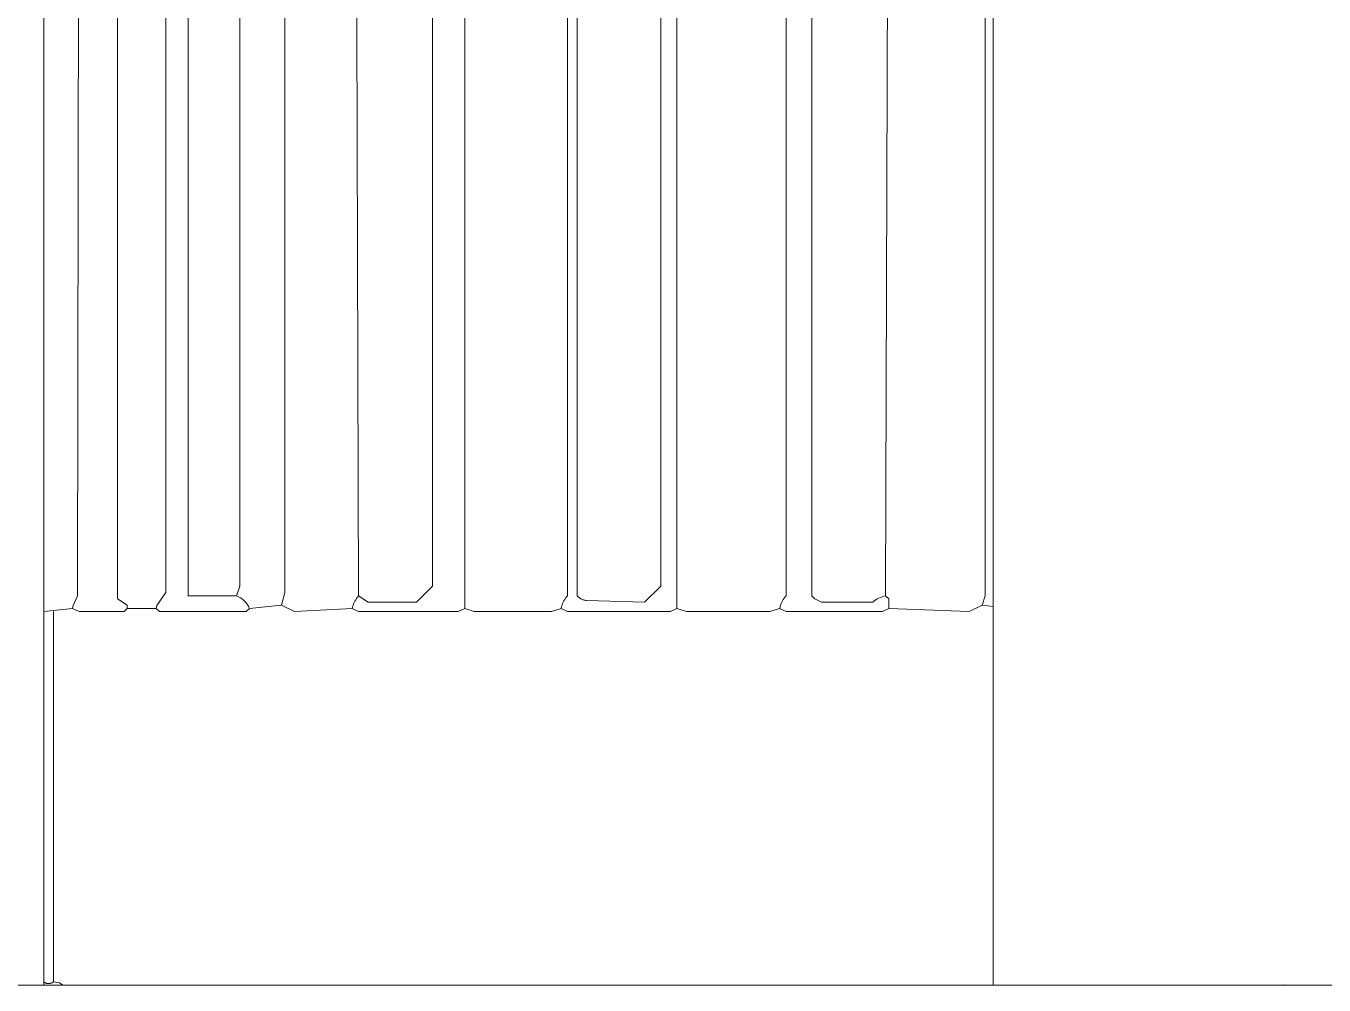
# Model space of a CAD drawing. Header units: millimetres. Extents: x 0 to 28440, y -12508 to -2066.
# Drawn here: x 15494.23 to 15535.24, y -9067.6 to -9037.3 of the extents above; entities that cross this region are included whole.
import ezdxf

# ---------------------------------------------------------------- set-up
doc = ezdxf.new("R2010")
doc.units = ezdxf.units.MM
for name, color, linetype, lineweight in [('DS-定制五金', 2, 'Continuous', 13), ('DS-定制台面', 4, 'Continuous', 13), ('DS-定制柜体', 4, 'Continuous', 13)]:
    doc.layers.add(name, color=color, linetype=linetype, lineweight=lineweight)

# ---------------------------------------------------------------- blocks, each defined once
blk = doc.blocks.new('LEGEND_e3f41d8545268fbe67e594de8254ceab_8033f885b88a42619b72a4b390f941b0fa1cf8a2-6402-493e-bc92-b14cb4f5df68')
at = {"layer": 'DS-定制五金', "color": 0, "linetype": 'Continuous'}
for p, q in [((43.8, 32.2), (43.8, 64.8)), ((43.9, 32.1), (43.8, 32.2)), ((44.1, 32), (43.9, 32.1)), ((45.7, 32), (44.1, 32)), ((20.8, 31.8), (19.9, 31.7)), ((19.9, 31.7), (19.9, 20)), ((21, 31.7), (20.8, 31.8)), ((22.4, 31.7), (21, 31.7)), ((22.5, 31.8), (22.4, 31.7)), ((23.4, 31.8), (22.5, 31.8)), ((23.5, 31.7), (23.4, 31.8)), ((26.2, 31.7), (23.5, 31.7)), ((26.3, 31.8), (26.2, 31.7)), ((29.5, 31.8), (29.7, 31.7)), ((29.7, 31.7), (32.8, 31.7)), ((32.8, 31.7), (33, 31.8)), ((33, 31.8), (33.3, 31.7)), ((33.3, 31.7), (35.7, 31.7)), ((35.7, 31.7), (36, 31.8)), ((36, 31.8), (36.2, 31.7)), ((36.2, 31.7), (39.4, 31.7)), ((39.4, 31.7), (39.6, 31.8)), ((39.6, 31.8), (39.9, 31.7)), ((39.9, 31.7), (42.5, 31.7)), ((42.5, 31.7), (42.8, 31.8)), ((42.8, 31.8), (43, 31.7)), ((43, 31.7), (46, 31.7)), ((46, 31.7), (46.2, 31.8)), ((46.2, 31.8), (48.7, 31.7)), ((48.7, 31.7), (49.1, 31.9)), ((49.1, 31.9), (49.46, 31.855)), ((19.9, 20), (19.91, 19.992)), ((19.91, 19.992), (19.92, 19.985)), ((19.92, 19.985), (19.931, 19.979)), ((19.931, 19.979), (19.942, 19.973)), ((19.942, 19.973), (19.954, 19.968)), ((19.954, 19.968), (19.965, 19.963)), ((19.965, 19.963), (19.977, 19.959)), ((19.977, 19.959), (19.989, 19.955)), ((19.989, 19.955), (20.001, 19.952)), ((20.001, 19.952), (20.014, 19.95)), ((20.014, 19.95), (20.026, 19.949)), ((20.026, 19.949), (20.039, 19.948)), ((20.039, 19.948), (20.051, 19.947)), ((20.051, 19.947), (20.064, 19.948)), ((20.064, 19.948), (20.077, 19.949)), ((20.077, 19.949), (20.089, 19.951)), ((20.089, 19.951), (20.101, 19.953)), ((20.101, 19.953), (20.114, 19.956)), ((20.114, 19.956), (20.126, 19.96)), ((20.126, 19.96), (20.137, 19.964)), ((20.137, 19.964), (20.149, 19.969)), ((20.149, 19.969), (20.16, 19.974)), ((20.16, 19.974), (20.171, 19.98)), ((20.171, 19.98), (20.182, 19.987)), ((20.182, 19.987), (20.192, 19.994)), ((20.2, 20), (20.39, 19.97)), ((20.39, 19.97), (20.5, 19.9)), ((20.5, 19.9), (58.5, 19.9)), ((58.5, 19.9), (58.522, 19.91))]:
    blk.add_line(p, q, dxfattribs=at)
at = {"layer": 'DS-定制五金', "color": 0, "linetype": 'Continuous', "flags": 128}
for points in [[(22.5, 31.8), (22.5, 31.9), (22.2, 32.1), (22.2, 64.9), (22.3, 65), (22.32, 65.09), (23.7, 67.6), (23.8, 67.6)], [(20.8, 31.8), (20.82, 31.89), (20.95, 32.2), (21, 64.9), (22.2, 64.9), (22.3, 65), (23.4, 64.8), (23.7, 64.5), (23.7, 32.3), (23.42, 31.89), (23.4, 31.8)], [(29.7, 32.2), (30, 32), (31.5, 32), (32, 32.5), (32, 64.6), (31.7, 64.9), (29.8, 64.9), (29.6, 64.7), (29.51, 64.72), (27.092, 64.762), (26.708, 64.838), (26.1, 64.9), (26, 64.8), (24.5, 64.9), (24.4, 64.8), (24.4, 32.2), (25.9, 32.2)], [(25.9, 32.2), (26, 32.5), (26, 64.6), (25.9, 64.8)], [(27.3, 64.7), (27.4, 64.5), (27.4, 32.3), (27.3, 31.9), (26.3, 31.8)], [(29.7, 32.2), (29.6, 64.7)], [(33, 31.8), (33, 64.7), (33.1, 64.8), (35.9, 64.8), (36.2, 64.5), (36.2, 32.2), (36.169, 32.162), (36.14, 32.122), (36.114, 32.08), (36.089, 32.038), (36.067, 31.994), (36.047, 31.949), (36.03, 31.903), (36.015, 31.856), (36.002, 31.808), (36, 31.8)], [(39.1, 32.5), (39.1, 64.6), (38.8, 64.9), (36.6, 64.9), (36.5, 64.8), (36.5, 32.2), (36.515, 32.183), (36.53, 32.167), (36.546, 32.152), (36.563, 32.138), (36.581, 32.125), (36.6, 32.112), (36.619, 32.101), (36.638, 32.091), (36.659, 32.081), (36.679, 32.073), (36.7, 32.066), (36.722, 32.06), (36.743, 32.055), (36.765, 32.051), (36.787, 32.048), (36.802, 32.047), (38.6, 32), (39.1, 32.5)], [(39.6, 31.8), (39.6, 64.7), (39.7, 64.8), (42.7, 64.8), (43, 64.5), (43, 32.2), (42.969, 32.162), (42.94, 32.122), (42.914, 32.08), (42.889, 32.038), (42.867, 31.994), (42.847, 31.949), (42.83, 31.903), (42.815, 31.856), (42.802, 31.808), (42.8, 31.8)], [(46.2, 31.8), (46.2, 32.1), (46.1, 32.2), (46.2, 64.7)], [(49.1, 31.9), (49.2, 32.2), (49.2, 64.5), (49.1, 64.7)], [(27.3, 31.9), (27.7, 31.7), (29.5, 31.8), (29.512, 31.848), (29.527, 31.895), (29.544, 31.941), (29.563, 31.986), (29.585, 32.03), (29.609, 32.073), (29.636, 32.115), (29.664, 32.155), (29.694, 32.193), (29.7, 32.2)]]:
    blk.add_lwpolyline(points, dxfattribs=at)
at = {"layer": 'DS-定制五金', "color": 0, "linetype": 'Continuous'}
for centre, major_axis, start_param, end_param in [((25.59, 31.49), (0, 0.775), 5.124061, 5.871514), ((46.308, 31.283), (0, 0.94), 0.223477, 0.703818)]:
    blk.add_ellipse(centre, major_axis=major_axis, ratio=1, start_param=start_param, end_param=end_param, dxfattribs=at)
blk = doc.blocks.new('LEGEND_e3f41d8545268fbe67e594de8254ceab_8033f885b88a42619b72a4b390f941b0105ed58a-91e4-440a-bcc0-12d89b52c8e5')
at = {"layer": 'DS-定制五金', "color": 0, "linetype": 'Continuous'}
for p, q in [((43.8, 32.2), (43.8, 64.8)), ((43.9, 32.1), (43.8, 32.2)), ((44.1, 32), (43.9, 32.1)), ((45.7, 32), (44.1, 32)), ((20.8, 31.8), (19.9, 31.7)), ((19.9, 31.7), (19.9, 20)), ((21, 31.7), (20.8, 31.8)), ((22.4, 31.7), (21, 31.7)), ((22.5, 31.8), (22.4, 31.7)), ((23.4, 31.8), (22.5, 31.8)), ((23.5, 31.7), (23.4, 31.8)), ((26.2, 31.7), (23.5, 31.7)), ((26.3, 31.8), (26.2, 31.7)), ((29.5, 31.8), (29.7, 31.7)), ((29.7, 31.7), (32.8, 31.7)), ((32.8, 31.7), (33, 31.8)), ((33, 31.8), (33.3, 31.7)), ((33.3, 31.7), (35.7, 31.7)), ((35.7, 31.7), (36, 31.8)), ((36, 31.8), (36.2, 31.7)), ((36.2, 31.7), (39.4, 31.7)), ((39.4, 31.7), (39.6, 31.8)), ((39.6, 31.8), (39.9, 31.7)), ((39.9, 31.7), (42.5, 31.7)), ((42.5, 31.7), (42.8, 31.8)), ((42.8, 31.8), (43, 31.7)), ((43, 31.7), (46, 31.7)), ((46, 31.7), (46.2, 31.8)), ((46.2, 31.8), (48.7, 31.7)), ((48.7, 31.7), (49.1, 31.9)), ((49.1, 31.9), (49.46, 31.855)), ((19.9, 20), (19.91, 19.992)), ((19.91, 19.992), (19.92, 19.985)), ((19.92, 19.985), (19.931, 19.979)), ((19.931, 19.979), (19.942, 19.973)), ((19.942, 19.973), (19.954, 19.968)), ((19.954, 19.968), (19.965, 19.963)), ((19.965, 19.963), (19.977, 19.959)), ((19.977, 19.959), (19.989, 19.955)), ((19.989, 19.955), (20.001, 19.952)), ((20.001, 19.952), (20.014, 19.95)), ((20.014, 19.95), (20.026, 19.949)), ((20.026, 19.949), (20.039, 19.948)), ((20.039, 19.948), (20.051, 19.947)), ((20.051, 19.947), (20.064, 19.948)), ((20.064, 19.948), (20.077, 19.949)), ((20.077, 19.949), (20.089, 19.951)), ((20.089, 19.951), (20.101, 19.953)), ((20.101, 19.953), (20.114, 19.956)), ((20.114, 19.956), (20.126, 19.96)), ((20.126, 19.96), (20.137, 19.964)), ((20.137, 19.964), (20.149, 19.969)), ((20.149, 19.969), (20.16, 19.974)), ((20.16, 19.974), (20.171, 19.98)), ((20.171, 19.98), (20.182, 19.987)), ((20.182, 19.987), (20.192, 19.994)), ((20.2, 20), (20.39, 19.97)), ((20.39, 19.97), (20.5, 19.9)), ((20.5, 19.9), (58.5, 19.9)), ((58.5, 19.9), (58.522, 19.91))]:
    blk.add_line(p, q, dxfattribs=at)
at = {"layer": 'DS-定制五金', "color": 0, "linetype": 'Continuous', "flags": 128}
for points in [[(22.5, 31.8), (22.5, 31.9), (22.2, 32.1), (22.2, 64.9), (22.3, 65), (22.32, 65.09), (23.7, 67.6), (23.8, 67.6)], [(20.8, 31.8), (20.82, 31.89), (20.95, 32.2), (21, 64.9), (22.2, 64.9), (22.3, 65), (23.4, 64.8), (23.7, 64.5), (23.7, 32.3), (23.42, 31.89), (23.4, 31.8)], [(29.7, 32.2), (30, 32), (31.5, 32), (32, 32.5), (32, 64.6), (31.7, 64.9), (29.8, 64.9), (29.6, 64.7), (29.51, 64.72), (27.092, 64.762), (26.708, 64.838), (26.1, 64.9), (26, 64.8), (24.5, 64.9), (24.4, 64.8), (24.4, 32.2), (25.9, 32.2)], [(25.9, 32.2), (26, 32.5), (26, 64.6), (25.9, 64.8)], [(27.3, 64.7), (27.4, 64.5), (27.4, 32.3), (27.3, 31.9), (26.3, 31.8)], [(29.7, 32.2), (29.6, 64.7)], [(33, 31.8), (33, 64.7), (33.1, 64.8), (35.9, 64.8), (36.2, 64.5), (36.2, 32.2), (36.169, 32.162), (36.14, 32.122), (36.114, 32.08), (36.089, 32.038), (36.067, 31.994), (36.047, 31.949), (36.03, 31.903), (36.015, 31.856), (36.002, 31.808), (36, 31.8)], [(39.1, 32.5), (39.1, 64.6), (38.8, 64.9), (36.6, 64.9), (36.5, 64.8), (36.5, 32.2), (36.515, 32.183), (36.53, 32.167), (36.546, 32.152), (36.563, 32.138), (36.581, 32.125), (36.6, 32.112), (36.619, 32.101), (36.638, 32.091), (36.659, 32.081), (36.679, 32.073), (36.7, 32.066), (36.722, 32.06), (36.743, 32.055), (36.765, 32.051), (36.787, 32.048), (36.802, 32.047), (38.6, 32), (39.1, 32.5)], [(39.6, 31.8), (39.6, 64.7), (39.7, 64.8), (42.7, 64.8), (43, 64.5), (43, 32.2), (42.969, 32.162), (42.94, 32.122), (42.914, 32.08), (42.889, 32.038), (42.867, 31.994), (42.847, 31.949), (42.83, 31.903), (42.815, 31.856), (42.802, 31.808), (42.8, 31.8)], [(46.2, 31.8), (46.2, 32.1), (46.1, 32.2), (46.2, 64.7)], [(49.1, 31.9), (49.2, 32.2), (49.2, 64.5), (49.1, 64.7)], [(27.3, 31.9), (27.7, 31.7), (29.5, 31.8), (29.512, 31.848), (29.527, 31.895), (29.544, 31.941), (29.563, 31.986), (29.585, 32.03), (29.609, 32.073), (29.636, 32.115), (29.664, 32.155), (29.694, 32.193), (29.7, 32.2)]]:
    blk.add_lwpolyline(points, dxfattribs=at)
at = {"layer": 'DS-定制五金', "color": 0, "linetype": 'Continuous'}
for centre, major_axis, start_param, end_param in [((25.59, 31.49), (0, 0.775), 5.124061, 5.871514), ((46.308, 31.283), (0, 0.94), 0.223477, 0.703818)]:
    blk.add_ellipse(centre, major_axis=major_axis, ratio=1, start_param=start_param, end_param=end_param, dxfattribs=at)
blk = doc.blocks.new('LEGEND_e3f41d8545268fbe67e594de8254ceab_8033f885b88a42619b72a4b390f941b00ca4d2e6-90cb-4d80-be64-5a7074b7126e')
at = {"layer": 'DS-定制五金', "color": 0, "linetype": 'Continuous'}
for p, q in [((43.8, 32.2), (43.8, 64.8)), ((43.9, 32.1), (43.8, 32.2)), ((44.1, 32), (43.9, 32.1)), ((45.7, 32), (44.1, 32)), ((20.8, 31.8), (19.9, 31.7)), ((19.9, 31.7), (19.9, 20)), ((21, 31.7), (20.8, 31.8)), ((22.4, 31.7), (21, 31.7)), ((22.5, 31.8), (22.4, 31.7)), ((23.4, 31.8), (22.5, 31.8)), ((23.5, 31.7), (23.4, 31.8)), ((26.2, 31.7), (23.5, 31.7)), ((26.3, 31.8), (26.2, 31.7)), ((29.5, 31.8), (29.7, 31.7)), ((29.7, 31.7), (32.8, 31.7)), ((32.8, 31.7), (33, 31.8)), ((33, 31.8), (33.3, 31.7)), ((33.3, 31.7), (35.7, 31.7)), ((35.7, 31.7), (36, 31.8)), ((36, 31.8), (36.2, 31.7)), ((36.2, 31.7), (39.4, 31.7)), ((39.4, 31.7), (39.6, 31.8)), ((39.6, 31.8), (39.9, 31.7)), ((39.9, 31.7), (42.5, 31.7)), ((42.5, 31.7), (42.8, 31.8)), ((42.8, 31.8), (43, 31.7)), ((43, 31.7), (46, 31.7)), ((46, 31.7), (46.2, 31.8)), ((46.2, 31.8), (48.7, 31.7)), ((48.7, 31.7), (49.1, 31.9)), ((49.1, 31.9), (49.46, 31.855)), ((19.9, 20), (19.91, 19.992)), ((19.91, 19.992), (19.92, 19.985)), ((19.92, 19.985), (19.931, 19.979)), ((19.931, 19.979), (19.942, 19.973)), ((19.942, 19.973), (19.954, 19.968)), ((19.954, 19.968), (19.965, 19.963)), ((19.965, 19.963), (19.977, 19.959)), ((19.977, 19.959), (19.989, 19.955)), ((19.989, 19.955), (20.001, 19.952)), ((20.001, 19.952), (20.014, 19.95)), ((20.014, 19.95), (20.026, 19.949)), ((20.026, 19.949), (20.039, 19.948)), ((20.039, 19.948), (20.051, 19.947)), ((20.051, 19.947), (20.064, 19.948)), ((20.064, 19.948), (20.077, 19.949)), ((20.077, 19.949), (20.089, 19.951)), ((20.089, 19.951), (20.101, 19.953)), ((20.101, 19.953), (20.114, 19.956)), ((20.114, 19.956), (20.126, 19.96)), ((20.126, 19.96), (20.137, 19.964)), ((20.137, 19.964), (20.149, 19.969)), ((20.149, 19.969), (20.16, 19.974)), ((20.16, 19.974), (20.171, 19.98)), ((20.171, 19.98), (20.182, 19.987)), ((20.182, 19.987), (20.192, 19.994)), ((20.2, 20), (20.39, 19.97)), ((20.39, 19.97), (20.5, 19.9)), ((20.5, 19.9), (58.5, 19.9)), ((58.5, 19.9), (58.522, 19.91))]:
    blk.add_line(p, q, dxfattribs=at)
at = {"layer": 'DS-定制五金', "color": 0, "linetype": 'Continuous', "flags": 128}
for points in [[(22.5, 31.8), (22.5, 31.9), (22.2, 32.1), (22.2, 64.9), (22.3, 65), (22.32, 65.09), (23.7, 67.6), (23.8, 67.6)], [(20.8, 31.8), (20.82, 31.89), (20.95, 32.2), (21, 64.9), (22.2, 64.9), (22.3, 65), (23.4, 64.8), (23.7, 64.5), (23.7, 32.3), (23.42, 31.89), (23.4, 31.8)], [(29.7, 32.2), (30, 32), (31.5, 32), (32, 32.5), (32, 64.6), (31.7, 64.9), (29.8, 64.9), (29.6, 64.7), (29.51, 64.72), (27.092, 64.762), (26.708, 64.838), (26.1, 64.9), (26, 64.8), (24.5, 64.9), (24.4, 64.8), (24.4, 32.2), (25.9, 32.2)], [(25.9, 32.2), (26, 32.5), (26, 64.6), (25.9, 64.8)], [(27.3, 64.7), (27.4, 64.5), (27.4, 32.3), (27.3, 31.9), (26.3, 31.8)], [(29.7, 32.2), (29.6, 64.7)], [(33, 31.8), (33, 64.7), (33.1, 64.8), (35.9, 64.8), (36.2, 64.5), (36.2, 32.2), (36.169, 32.162), (36.14, 32.122), (36.114, 32.08), (36.089, 32.038), (36.067, 31.994), (36.047, 31.949), (36.03, 31.903), (36.015, 31.856), (36.002, 31.808), (36, 31.8)], [(39.1, 32.5), (39.1, 64.6), (38.8, 64.9), (36.6, 64.9), (36.5, 64.8), (36.5, 32.2), (36.515, 32.183), (36.53, 32.167), (36.546, 32.152), (36.563, 32.138), (36.581, 32.125), (36.6, 32.112), (36.619, 32.101), (36.638, 32.091), (36.659, 32.081), (36.679, 32.073), (36.7, 32.066), (36.722, 32.06), (36.743, 32.055), (36.765, 32.051), (36.787, 32.048), (36.802, 32.047), (38.6, 32), (39.1, 32.5)], [(39.6, 31.8), (39.6, 64.7), (39.7, 64.8), (42.7, 64.8), (43, 64.5), (43, 32.2), (42.969, 32.162), (42.94, 32.122), (42.914, 32.08), (42.889, 32.038), (42.867, 31.994), (42.847, 31.949), (42.83, 31.903), (42.815, 31.856), (42.802, 31.808), (42.8, 31.8)], [(46.2, 31.8), (46.2, 32.1), (46.1, 32.2), (46.2, 64.7)], [(49.1, 31.9), (49.2, 32.2), (49.2, 64.5), (49.1, 64.7)], [(27.3, 31.9), (27.7, 31.7), (29.5, 31.8), (29.512, 31.848), (29.527, 31.895), (29.544, 31.941), (29.563, 31.986), (29.585, 32.03), (29.609, 32.073), (29.636, 32.115), (29.664, 32.155), (29.694, 32.193), (29.7, 32.2)]]:
    blk.add_lwpolyline(points, dxfattribs=at)
at = {"layer": 'DS-定制五金', "color": 0, "linetype": 'Continuous'}
for centre, major_axis, start_param, end_param in [((25.59, 31.49), (0, 0.775), 5.124061, 5.871514), ((46.308, 31.283), (0, 0.94), 0.223477, 0.703818)]:
    blk.add_ellipse(centre, major_axis=major_axis, ratio=1, start_param=start_param, end_param=end_param, dxfattribs=at)
blk = doc.blocks.new('LEGEND_e3f41d8545268fbe67e594de8254ceab_8033f885b88a42619b72a4b390f941b0a8ebc32a-0070-453e-bc9c-6ff4a51774e4')
at = {"layer": 'DS-定制五金', "color": 0, "linetype": 'Continuous'}
for p, q in [((43.8, 32.2), (43.8, 64.8)), ((43.9, 32.1), (43.8, 32.2)), ((44.1, 32), (43.9, 32.1)), ((45.7, 32), (44.1, 32)), ((20.8, 31.8), (19.9, 31.7)), ((19.9, 31.7), (19.9, 20)), ((21, 31.7), (20.8, 31.8)), ((22.4, 31.7), (21, 31.7)), ((22.5, 31.8), (22.4, 31.7)), ((23.4, 31.8), (22.5, 31.8)), ((23.5, 31.7), (23.4, 31.8)), ((26.2, 31.7), (23.5, 31.7)), ((26.3, 31.8), (26.2, 31.7)), ((29.5, 31.8), (29.7, 31.7)), ((29.7, 31.7), (32.8, 31.7)), ((32.8, 31.7), (33, 31.8)), ((33, 31.8), (33.3, 31.7)), ((33.3, 31.7), (35.7, 31.7)), ((35.7, 31.7), (36, 31.8)), ((36, 31.8), (36.2, 31.7)), ((36.2, 31.7), (39.4, 31.7)), ((39.4, 31.7), (39.6, 31.8)), ((39.6, 31.8), (39.9, 31.7)), ((39.9, 31.7), (42.5, 31.7)), ((42.5, 31.7), (42.8, 31.8)), ((42.8, 31.8), (43, 31.7)), ((43, 31.7), (46, 31.7)), ((46, 31.7), (46.2, 31.8)), ((46.2, 31.8), (48.7, 31.7)), ((48.7, 31.7), (49.1, 31.9)), ((49.1, 31.9), (49.46, 31.855)), ((19.9, 20), (19.91, 19.992)), ((19.91, 19.992), (19.92, 19.985)), ((19.92, 19.985), (19.931, 19.979)), ((19.931, 19.979), (19.942, 19.973)), ((19.942, 19.973), (19.954, 19.968)), ((19.954, 19.968), (19.965, 19.963)), ((19.965, 19.963), (19.977, 19.959)), ((19.977, 19.959), (19.989, 19.955)), ((19.989, 19.955), (20.001, 19.952)), ((20.001, 19.952), (20.014, 19.95)), ((20.014, 19.95), (20.026, 19.949)), ((20.026, 19.949), (20.039, 19.948)), ((20.039, 19.948), (20.051, 19.947)), ((20.051, 19.947), (20.064, 19.948)), ((20.064, 19.948), (20.077, 19.949)), ((20.077, 19.949), (20.089, 19.951)), ((20.089, 19.951), (20.101, 19.953)), ((20.101, 19.953), (20.114, 19.956)), ((20.114, 19.956), (20.126, 19.96)), ((20.126, 19.96), (20.137, 19.964)), ((20.137, 19.964), (20.149, 19.969)), ((20.149, 19.969), (20.16, 19.974)), ((20.16, 19.974), (20.171, 19.98)), ((20.171, 19.98), (20.182, 19.987)), ((20.182, 19.987), (20.192, 19.994)), ((20.2, 20), (20.39, 19.97)), ((20.39, 19.97), (20.5, 19.9)), ((20.5, 19.9), (58.5, 19.9)), ((58.5, 19.9), (58.522, 19.91))]:
    blk.add_line(p, q, dxfattribs=at)
at = {"layer": 'DS-定制五金', "color": 0, "linetype": 'Continuous', "flags": 128}
for points in [[(22.5, 31.8), (22.5, 31.9), (22.2, 32.1), (22.2, 64.9), (22.3, 65), (22.32, 65.09), (23.7, 67.6), (23.8, 67.6)], [(20.8, 31.8), (20.82, 31.89), (20.95, 32.2), (21, 64.9), (22.2, 64.9), (22.3, 65), (23.4, 64.8), (23.7, 64.5), (23.7, 32.3), (23.42, 31.89), (23.4, 31.8)], [(29.7, 32.2), (30, 32), (31.5, 32), (32, 32.5), (32, 64.6), (31.7, 64.9), (29.8, 64.9), (29.6, 64.7), (29.51, 64.72), (27.092, 64.762), (26.708, 64.838), (26.1, 64.9), (26, 64.8), (24.5, 64.9), (24.4, 64.8), (24.4, 32.2), (25.9, 32.2)], [(25.9, 32.2), (26, 32.5), (26, 64.6), (25.9, 64.8)], [(27.3, 64.7), (27.4, 64.5), (27.4, 32.3), (27.3, 31.9), (26.3, 31.8)], [(29.7, 32.2), (29.6, 64.7)], [(33, 31.8), (33, 64.7), (33.1, 64.8), (35.9, 64.8), (36.2, 64.5), (36.2, 32.2), (36.169, 32.162), (36.14, 32.122), (36.114, 32.08), (36.089, 32.038), (36.067, 31.994), (36.047, 31.949), (36.03, 31.903), (36.015, 31.856), (36.002, 31.808), (36, 31.8)], [(39.1, 32.5), (39.1, 64.6), (38.8, 64.9), (36.6, 64.9), (36.5, 64.8), (36.5, 32.2), (36.515, 32.183), (36.53, 32.167), (36.546, 32.152), (36.563, 32.138), (36.581, 32.125), (36.6, 32.112), (36.619, 32.101), (36.638, 32.091), (36.659, 32.081), (36.679, 32.073), (36.7, 32.066), (36.722, 32.06), (36.743, 32.055), (36.765, 32.051), (36.787, 32.048), (36.802, 32.047), (38.6, 32), (39.1, 32.5)], [(39.6, 31.8), (39.6, 64.7), (39.7, 64.8), (42.7, 64.8), (43, 64.5), (43, 32.2), (42.969, 32.162), (42.94, 32.122), (42.914, 32.08), (42.889, 32.038), (42.867, 31.994), (42.847, 31.949), (42.83, 31.903), (42.815, 31.856), (42.802, 31.808), (42.8, 31.8)], [(46.2, 31.8), (46.2, 32.1), (46.1, 32.2), (46.2, 64.7)], [(49.1, 31.9), (49.2, 32.2), (49.2, 64.5), (49.1, 64.7)], [(27.3, 31.9), (27.7, 31.7), (29.5, 31.8), (29.512, 31.848), (29.527, 31.895), (29.544, 31.941), (29.563, 31.986), (29.585, 32.03), (29.609, 32.073), (29.636, 32.115), (29.664, 32.155), (29.694, 32.193), (29.7, 32.2)]]:
    blk.add_lwpolyline(points, dxfattribs=at)
at = {"layer": 'DS-定制五金', "color": 0, "linetype": 'Continuous'}
for centre, major_axis, start_param, end_param in [((25.59, 31.49), (0, 0.775), 5.124061, 5.871514), ((46.308, 31.283), (0, 0.94), 0.223477, 0.703818)]:
    blk.add_ellipse(centre, major_axis=major_axis, ratio=1, start_param=start_param, end_param=end_param, dxfattribs=at)
blk = doc.blocks.new('LEGEND_e3f41d8545268fbe67e594de8254ceab_8033f885b88a42619b72a4b390f941b03c088be2-111b-4af7-a5d4-cdadb5074cd1')
at = {"layer": 'DS-定制五金', "color": 0, "linetype": 'Continuous'}
for p, q in [((43.8, 32.2), (43.8, 64.8)), ((43.9, 32.1), (43.8, 32.2)), ((44.1, 32), (43.9, 32.1)), ((45.7, 32), (44.1, 32)), ((20.8, 31.8), (19.9, 31.7)), ((19.9, 31.7), (19.9, 20)), ((21, 31.7), (20.8, 31.8)), ((22.4, 31.7), (21, 31.7)), ((22.5, 31.8), (22.4, 31.7)), ((23.4, 31.8), (22.5, 31.8)), ((23.5, 31.7), (23.4, 31.8)), ((26.2, 31.7), (23.5, 31.7)), ((26.3, 31.8), (26.2, 31.7)), ((29.5, 31.8), (29.7, 31.7)), ((29.7, 31.7), (32.8, 31.7)), ((32.8, 31.7), (33, 31.8)), ((33, 31.8), (33.3, 31.7)), ((33.3, 31.7), (35.7, 31.7)), ((35.7, 31.7), (36, 31.8)), ((36, 31.8), (36.2, 31.7)), ((36.2, 31.7), (39.4, 31.7)), ((39.4, 31.7), (39.6, 31.8)), ((39.6, 31.8), (39.9, 31.7)), ((39.9, 31.7), (42.5, 31.7)), ((42.5, 31.7), (42.8, 31.8)), ((42.8, 31.8), (43, 31.7)), ((43, 31.7), (46, 31.7)), ((46, 31.7), (46.2, 31.8)), ((46.2, 31.8), (48.7, 31.7)), ((48.7, 31.7), (49.1, 31.9)), ((49.1, 31.9), (49.46, 31.855)), ((19.9, 20), (19.91, 19.992)), ((19.91, 19.992), (19.92, 19.985)), ((19.92, 19.985), (19.931, 19.979)), ((19.931, 19.979), (19.942, 19.973)), ((19.942, 19.973), (19.954, 19.968)), ((19.954, 19.968), (19.965, 19.963)), ((19.965, 19.963), (19.977, 19.959)), ((19.977, 19.959), (19.989, 19.955)), ((19.989, 19.955), (20.001, 19.952)), ((20.001, 19.952), (20.014, 19.95)), ((20.014, 19.95), (20.026, 19.949)), ((20.026, 19.949), (20.039, 19.948)), ((20.039, 19.948), (20.051, 19.947)), ((20.051, 19.947), (20.064, 19.948)), ((20.064, 19.948), (20.077, 19.949)), ((20.077, 19.949), (20.089, 19.951)), ((20.089, 19.951), (20.101, 19.953)), ((20.101, 19.953), (20.114, 19.956)), ((20.114, 19.956), (20.126, 19.96)), ((20.126, 19.96), (20.137, 19.964)), ((20.137, 19.964), (20.149, 19.969)), ((20.149, 19.969), (20.16, 19.974)), ((20.16, 19.974), (20.171, 19.98)), ((20.171, 19.98), (20.182, 19.987)), ((20.182, 19.987), (20.192, 19.994)), ((20.2, 20), (20.39, 19.97)), ((20.39, 19.97), (20.5, 19.9)), ((20.5, 19.9), (58.5, 19.9)), ((58.5, 19.9), (58.522, 19.91))]:
    blk.add_line(p, q, dxfattribs=at)
at = {"layer": 'DS-定制五金', "color": 0, "linetype": 'Continuous', "flags": 128}
for points in [[(22.5, 31.8), (22.5, 31.9), (22.2, 32.1), (22.2, 64.9), (22.3, 65), (22.32, 65.09), (23.7, 67.6), (23.8, 67.6)], [(20.8, 31.8), (20.82, 31.89), (20.95, 32.2), (21, 64.9), (22.2, 64.9), (22.3, 65), (23.4, 64.8), (23.7, 64.5), (23.7, 32.3), (23.42, 31.89), (23.4, 31.8)], [(29.7, 32.2), (30, 32), (31.5, 32), (32, 32.5), (32, 64.6), (31.7, 64.9), (29.8, 64.9), (29.6, 64.7), (29.51, 64.72), (27.092, 64.762), (26.708, 64.838), (26.1, 64.9), (26, 64.8), (24.5, 64.9), (24.4, 64.8), (24.4, 32.2), (25.9, 32.2)], [(25.9, 32.2), (26, 32.5), (26, 64.6), (25.9, 64.8)], [(27.3, 64.7), (27.4, 64.5), (27.4, 32.3), (27.3, 31.9), (26.3, 31.8)], [(29.7, 32.2), (29.6, 64.7)], [(33, 31.8), (33, 64.7), (33.1, 64.8), (35.9, 64.8), (36.2, 64.5), (36.2, 32.2), (36.169, 32.162), (36.14, 32.122), (36.114, 32.08), (36.089, 32.038), (36.067, 31.994), (36.047, 31.949), (36.03, 31.903), (36.015, 31.856), (36.002, 31.808), (36, 31.8)], [(39.1, 32.5), (39.1, 64.6), (38.8, 64.9), (36.6, 64.9), (36.5, 64.8), (36.5, 32.2), (36.515, 32.183), (36.53, 32.167), (36.546, 32.152), (36.563, 32.138), (36.581, 32.125), (36.6, 32.112), (36.619, 32.101), (36.638, 32.091), (36.659, 32.081), (36.679, 32.073), (36.7, 32.066), (36.722, 32.06), (36.743, 32.055), (36.765, 32.051), (36.787, 32.048), (36.802, 32.047), (38.6, 32), (39.1, 32.5)], [(39.6, 31.8), (39.6, 64.7), (39.7, 64.8), (42.7, 64.8), (43, 64.5), (43, 32.2), (42.969, 32.162), (42.94, 32.122), (42.914, 32.08), (42.889, 32.038), (42.867, 31.994), (42.847, 31.949), (42.83, 31.903), (42.815, 31.856), (42.802, 31.808), (42.8, 31.8)], [(46.2, 31.8), (46.2, 32.1), (46.1, 32.2), (46.2, 64.7)], [(49.1, 31.9), (49.2, 32.2), (49.2, 64.5), (49.1, 64.7)], [(27.3, 31.9), (27.7, 31.7), (29.5, 31.8), (29.512, 31.848), (29.527, 31.895), (29.544, 31.941), (29.563, 31.986), (29.585, 32.03), (29.609, 32.073), (29.636, 32.115), (29.664, 32.155), (29.694, 32.193), (29.7, 32.2)]]:
    blk.add_lwpolyline(points, dxfattribs=at)
at = {"layer": 'DS-定制五金', "color": 0, "linetype": 'Continuous'}
for centre, major_axis, start_param, end_param in [((25.59, 31.49), (0, 0.775), 5.124061, 5.871514), ((46.308, 31.283), (0, 0.94), 0.223477, 0.703818)]:
    blk.add_ellipse(centre, major_axis=major_axis, ratio=1, start_param=start_param, end_param=end_param, dxfattribs=at)
blk = doc.blocks.new('LEGEND_e3f41d8545268fbe67e594de8254ceab_8033f885b88a42619b72a4b390f941b0011c546b-13a3-4b1e-9abd-a5e52a73513d')
at = {"layer": 'DS-定制五金', "color": 0, "linetype": 'Continuous'}
for p, q in [((43.8, 32.2), (43.8, 64.8)), ((43.9, 32.1), (43.8, 32.2)), ((44.1, 32), (43.9, 32.1)), ((45.7, 32), (44.1, 32)), ((20.8, 31.8), (19.9, 31.7)), ((19.9, 31.7), (19.9, 20)), ((21, 31.7), (20.8, 31.8)), ((22.4, 31.7), (21, 31.7)), ((22.5, 31.8), (22.4, 31.7)), ((23.4, 31.8), (22.5, 31.8)), ((23.5, 31.7), (23.4, 31.8)), ((26.2, 31.7), (23.5, 31.7)), ((26.3, 31.8), (26.2, 31.7)), ((29.5, 31.8), (29.7, 31.7)), ((29.7, 31.7), (32.8, 31.7)), ((32.8, 31.7), (33, 31.8)), ((33, 31.8), (33.3, 31.7)), ((33.3, 31.7), (35.7, 31.7)), ((35.7, 31.7), (36, 31.8)), ((36, 31.8), (36.2, 31.7)), ((36.2, 31.7), (39.4, 31.7)), ((39.4, 31.7), (39.6, 31.8)), ((39.6, 31.8), (39.9, 31.7)), ((39.9, 31.7), (42.5, 31.7)), ((42.5, 31.7), (42.8, 31.8)), ((42.8, 31.8), (43, 31.7)), ((43, 31.7), (46, 31.7)), ((46, 31.7), (46.2, 31.8)), ((46.2, 31.8), (48.7, 31.7)), ((48.7, 31.7), (49.1, 31.9)), ((49.1, 31.9), (49.46, 31.855)), ((19.9, 20), (19.91, 19.992)), ((19.91, 19.992), (19.92, 19.985)), ((19.92, 19.985), (19.931, 19.979)), ((19.931, 19.979), (19.942, 19.973)), ((19.942, 19.973), (19.954, 19.968)), ((19.954, 19.968), (19.965, 19.963)), ((19.965, 19.963), (19.977, 19.959)), ((19.977, 19.959), (19.989, 19.955)), ((19.989, 19.955), (20.001, 19.952)), ((20.001, 19.952), (20.014, 19.95)), ((20.014, 19.95), (20.026, 19.949)), ((20.026, 19.949), (20.039, 19.948)), ((20.039, 19.948), (20.051, 19.947)), ((20.051, 19.947), (20.064, 19.948)), ((20.064, 19.948), (20.077, 19.949)), ((20.077, 19.949), (20.089, 19.951)), ((20.089, 19.951), (20.101, 19.953)), ((20.101, 19.953), (20.114, 19.956)), ((20.114, 19.956), (20.126, 19.96)), ((20.126, 19.96), (20.137, 19.964)), ((20.137, 19.964), (20.149, 19.969)), ((20.149, 19.969), (20.16, 19.974)), ((20.16, 19.974), (20.171, 19.98)), ((20.171, 19.98), (20.182, 19.987)), ((20.182, 19.987), (20.192, 19.994)), ((20.2, 20), (20.39, 19.97)), ((20.39, 19.97), (20.5, 19.9)), ((20.5, 19.9), (58.5, 19.9)), ((58.5, 19.9), (58.522, 19.91))]:
    blk.add_line(p, q, dxfattribs=at)
at = {"layer": 'DS-定制五金', "color": 0, "linetype": 'Continuous', "flags": 128}
for points in [[(22.5, 31.8), (22.5, 31.9), (22.2, 32.1), (22.2, 64.9), (22.3, 65), (22.32, 65.09), (23.7, 67.6), (23.8, 67.6)], [(20.8, 31.8), (20.82, 31.89), (20.95, 32.2), (21, 64.9), (22.2, 64.9), (22.3, 65), (23.4, 64.8), (23.7, 64.5), (23.7, 32.3), (23.42, 31.89), (23.4, 31.8)], [(29.7, 32.2), (30, 32), (31.5, 32), (32, 32.5), (32, 64.6), (31.7, 64.9), (29.8, 64.9), (29.6, 64.7), (29.51, 64.72), (27.092, 64.762), (26.708, 64.838), (26.1, 64.9), (26, 64.8), (24.5, 64.9), (24.4, 64.8), (24.4, 32.2), (25.9, 32.2)], [(25.9, 32.2), (26, 32.5), (26, 64.6), (25.9, 64.8)], [(27.3, 64.7), (27.4, 64.5), (27.4, 32.3), (27.3, 31.9), (26.3, 31.8)], [(29.7, 32.2), (29.6, 64.7)], [(33, 31.8), (33, 64.7), (33.1, 64.8), (35.9, 64.8), (36.2, 64.5), (36.2, 32.2), (36.169, 32.162), (36.14, 32.122), (36.114, 32.08), (36.089, 32.038), (36.067, 31.994), (36.047, 31.949), (36.03, 31.903), (36.015, 31.856), (36.002, 31.808), (36, 31.8)], [(39.1, 32.5), (39.1, 64.6), (38.8, 64.9), (36.6, 64.9), (36.5, 64.8), (36.5, 32.2), (36.515, 32.183), (36.53, 32.167), (36.546, 32.152), (36.563, 32.138), (36.581, 32.125), (36.6, 32.112), (36.619, 32.101), (36.638, 32.091), (36.659, 32.081), (36.679, 32.073), (36.7, 32.066), (36.722, 32.06), (36.743, 32.055), (36.765, 32.051), (36.787, 32.048), (36.802, 32.047), (38.6, 32), (39.1, 32.5)], [(39.6, 31.8), (39.6, 64.7), (39.7, 64.8), (42.7, 64.8), (43, 64.5), (43, 32.2), (42.969, 32.162), (42.94, 32.122), (42.914, 32.08), (42.889, 32.038), (42.867, 31.994), (42.847, 31.949), (42.83, 31.903), (42.815, 31.856), (42.802, 31.808), (42.8, 31.8)], [(46.2, 31.8), (46.2, 32.1), (46.1, 32.2), (46.2, 64.7)], [(49.1, 31.9), (49.2, 32.2), (49.2, 64.5), (49.1, 64.7)], [(27.3, 31.9), (27.7, 31.7), (29.5, 31.8), (29.512, 31.848), (29.527, 31.895), (29.544, 31.941), (29.563, 31.986), (29.585, 32.03), (29.609, 32.073), (29.636, 32.115), (29.664, 32.155), (29.694, 32.193), (29.7, 32.2)]]:
    blk.add_lwpolyline(points, dxfattribs=at)
at = {"layer": 'DS-定制五金', "color": 0, "linetype": 'Continuous'}
for centre, major_axis, start_param, end_param in [((25.59, 31.49), (0, 0.775), 5.124061, 5.871514), ((46.308, 31.283), (0, 0.94), 0.223477, 0.703818)]:
    blk.add_ellipse(centre, major_axis=major_axis, ratio=1, start_param=start_param, end_param=end_param, dxfattribs=at)
blk = doc.blocks.new('LEGEND_e3f41d8545268fbe67e594de8254ceab_8033f885b88a42619b72a4b390f941b0246eddd7-ca98-49d0-927f-99d4f62264d2')
at = {"layer": 'DS-定制五金', "color": 0, "linetype": 'Continuous'}
for p, q in [((43.8, 32.2), (43.8, 64.8)), ((43.9, 32.1), (43.8, 32.2)), ((44.1, 32), (43.9, 32.1)), ((45.7, 32), (44.1, 32)), ((20.8, 31.8), (19.9, 31.7)), ((19.9, 31.7), (19.9, 20)), ((21, 31.7), (20.8, 31.8)), ((22.4, 31.7), (21, 31.7)), ((22.5, 31.8), (22.4, 31.7)), ((23.4, 31.8), (22.5, 31.8)), ((23.5, 31.7), (23.4, 31.8)), ((26.2, 31.7), (23.5, 31.7)), ((26.3, 31.8), (26.2, 31.7)), ((29.5, 31.8), (29.7, 31.7)), ((29.7, 31.7), (32.8, 31.7)), ((32.8, 31.7), (33, 31.8)), ((33, 31.8), (33.3, 31.7)), ((33.3, 31.7), (35.7, 31.7)), ((35.7, 31.7), (36, 31.8)), ((36, 31.8), (36.2, 31.7)), ((36.2, 31.7), (39.4, 31.7)), ((39.4, 31.7), (39.6, 31.8)), ((39.6, 31.8), (39.9, 31.7)), ((39.9, 31.7), (42.5, 31.7)), ((42.5, 31.7), (42.8, 31.8)), ((42.8, 31.8), (43, 31.7)), ((43, 31.7), (46, 31.7)), ((46, 31.7), (46.2, 31.8)), ((46.2, 31.8), (48.7, 31.7)), ((48.7, 31.7), (49.1, 31.9)), ((49.1, 31.9), (49.46, 31.855)), ((19.9, 20), (19.91, 19.992)), ((19.91, 19.992), (19.92, 19.985)), ((19.92, 19.985), (19.931, 19.979)), ((19.931, 19.979), (19.942, 19.973)), ((19.942, 19.973), (19.954, 19.968)), ((19.954, 19.968), (19.965, 19.963)), ((19.965, 19.963), (19.977, 19.959)), ((19.977, 19.959), (19.989, 19.955)), ((19.989, 19.955), (20.001, 19.952)), ((20.001, 19.952), (20.014, 19.95)), ((20.014, 19.95), (20.026, 19.949)), ((20.026, 19.949), (20.039, 19.948)), ((20.039, 19.948), (20.051, 19.947)), ((20.051, 19.947), (20.064, 19.948)), ((20.064, 19.948), (20.077, 19.949)), ((20.077, 19.949), (20.089, 19.951)), ((20.089, 19.951), (20.101, 19.953)), ((20.101, 19.953), (20.114, 19.956)), ((20.114, 19.956), (20.126, 19.96)), ((20.126, 19.96), (20.137, 19.964)), ((20.137, 19.964), (20.149, 19.969)), ((20.149, 19.969), (20.16, 19.974)), ((20.16, 19.974), (20.171, 19.98)), ((20.171, 19.98), (20.182, 19.987)), ((20.182, 19.987), (20.192, 19.994)), ((20.2, 20), (20.39, 19.97)), ((20.39, 19.97), (20.5, 19.9)), ((20.5, 19.9), (58.5, 19.9)), ((58.5, 19.9), (58.522, 19.91))]:
    blk.add_line(p, q, dxfattribs=at)
at = {"layer": 'DS-定制五金', "color": 0, "linetype": 'Continuous', "flags": 128}
for points in [[(22.5, 31.8), (22.5, 31.9), (22.2, 32.1), (22.2, 64.9), (22.3, 65), (22.32, 65.09), (23.7, 67.6), (23.8, 67.6)], [(20.8, 31.8), (20.82, 31.89), (20.95, 32.2), (21, 64.9), (22.2, 64.9), (22.3, 65), (23.4, 64.8), (23.7, 64.5), (23.7, 32.3), (23.42, 31.89), (23.4, 31.8)], [(29.7, 32.2), (30, 32), (31.5, 32), (32, 32.5), (32, 64.6), (31.7, 64.9), (29.8, 64.9), (29.6, 64.7), (29.51, 64.72), (27.092, 64.762), (26.708, 64.838), (26.1, 64.9), (26, 64.8), (24.5, 64.9), (24.4, 64.8), (24.4, 32.2), (25.9, 32.2)], [(25.9, 32.2), (26, 32.5), (26, 64.6), (25.9, 64.8)], [(27.3, 64.7), (27.4, 64.5), (27.4, 32.3), (27.3, 31.9), (26.3, 31.8)], [(29.7, 32.2), (29.6, 64.7)], [(33, 31.8), (33, 64.7), (33.1, 64.8), (35.9, 64.8), (36.2, 64.5), (36.2, 32.2), (36.169, 32.162), (36.14, 32.122), (36.114, 32.08), (36.089, 32.038), (36.067, 31.994), (36.047, 31.949), (36.03, 31.903), (36.015, 31.856), (36.002, 31.808), (36, 31.8)], [(39.1, 32.5), (39.1, 64.6), (38.8, 64.9), (36.6, 64.9), (36.5, 64.8), (36.5, 32.2), (36.515, 32.183), (36.53, 32.167), (36.546, 32.152), (36.563, 32.138), (36.581, 32.125), (36.6, 32.112), (36.619, 32.101), (36.638, 32.091), (36.659, 32.081), (36.679, 32.073), (36.7, 32.066), (36.722, 32.06), (36.743, 32.055), (36.765, 32.051), (36.787, 32.048), (36.802, 32.047), (38.6, 32), (39.1, 32.5)], [(39.6, 31.8), (39.6, 64.7), (39.7, 64.8), (42.7, 64.8), (43, 64.5), (43, 32.2), (42.969, 32.162), (42.94, 32.122), (42.914, 32.08), (42.889, 32.038), (42.867, 31.994), (42.847, 31.949), (42.83, 31.903), (42.815, 31.856), (42.802, 31.808), (42.8, 31.8)], [(46.2, 31.8), (46.2, 32.1), (46.1, 32.2), (46.2, 64.7)], [(49.1, 31.9), (49.2, 32.2), (49.2, 64.5), (49.1, 64.7)], [(27.3, 31.9), (27.7, 31.7), (29.5, 31.8), (29.512, 31.848), (29.527, 31.895), (29.544, 31.941), (29.563, 31.986), (29.585, 32.03), (29.609, 32.073), (29.636, 32.115), (29.664, 32.155), (29.694, 32.193), (29.7, 32.2)]]:
    blk.add_lwpolyline(points, dxfattribs=at)
at = {"layer": 'DS-定制五金', "color": 0, "linetype": 'Continuous'}
for centre, major_axis, start_param, end_param in [((25.59, 31.49), (0, 0.775), 5.124061, 5.871514), ((46.308, 31.283), (0, 0.94), 0.223477, 0.703818)]:
    blk.add_ellipse(centre, major_axis=major_axis, ratio=1, start_param=start_param, end_param=end_param, dxfattribs=at)
blk = doc.blocks.new('LEGEND_e3f41d8545268fbe67e594de8254ceab_8033f885b88a42619b72a4b390f941b061bc08d1-6243-4074-bec1-a0773fc5645a')
at = {"layer": 'DS-定制五金', "color": 0, "linetype": 'Continuous'}
for p, q in [((43.8, 32.2), (43.8, 64.8)), ((43.9, 32.1), (43.8, 32.2)), ((44.1, 32), (43.9, 32.1)), ((45.7, 32), (44.1, 32)), ((20.8, 31.8), (19.9, 31.7)), ((19.9, 31.7), (19.9, 20)), ((20.2, 20), (20.2, 31.7)), ((21, 31.7), (20.8, 31.8)), ((22.4, 31.7), (21, 31.7)), ((22.5, 31.8), (22.4, 31.7)), ((23.4, 31.8), (22.5, 31.8)), ((23.5, 31.7), (23.4, 31.8)), ((26.2, 31.7), (23.5, 31.7)), ((26.3, 31.8), (26.2, 31.7)), ((29.5, 31.8), (29.7, 31.7)), ((29.7, 31.7), (32.8, 31.7)), ((32.8, 31.7), (33, 31.8)), ((33, 31.8), (33.3, 31.7)), ((33.3, 31.7), (35.7, 31.7)), ((35.7, 31.7), (36, 31.8)), ((36, 31.8), (36.2, 31.7)), ((36.2, 31.7), (39.4, 31.7)), ((39.4, 31.7), (39.6, 31.8)), ((39.6, 31.8), (39.9, 31.7)), ((39.9, 31.7), (42.5, 31.7)), ((42.5, 31.7), (42.8, 31.8)), ((42.8, 31.8), (43, 31.7)), ((43, 31.7), (46, 31.7)), ((46, 31.7), (46.2, 31.8)), ((46.2, 31.8), (48.7, 31.7)), ((48.7, 31.7), (49.1, 31.9)), ((49.1, 31.9), (49.46, 31.855)), ((19.9, 20), (19.91, 19.992)), ((19.91, 19.992), (19.92, 19.985)), ((19.92, 19.985), (19.931, 19.979)), ((19.931, 19.979), (19.942, 19.973)), ((19.942, 19.973), (19.954, 19.968)), ((19.954, 19.968), (19.965, 19.963)), ((19.965, 19.963), (19.977, 19.959)), ((19.977, 19.959), (19.989, 19.955)), ((19.989, 19.955), (20.001, 19.952)), ((20.001, 19.952), (20.014, 19.95)), ((20.014, 19.95), (20.026, 19.949)), ((20.026, 19.949), (20.039, 19.948)), ((20.039, 19.948), (20.051, 19.947)), ((20.051, 19.947), (20.064, 19.948)), ((20.064, 19.948), (20.077, 19.949)), ((20.077, 19.949), (20.089, 19.951)), ((20.089, 19.951), (20.101, 19.953)), ((20.101, 19.953), (20.114, 19.956)), ((20.114, 19.956), (20.126, 19.96)), ((20.126, 19.96), (20.137, 19.964)), ((20.137, 19.964), (20.149, 19.969)), ((20.149, 19.969), (20.16, 19.974)), ((20.16, 19.974), (20.171, 19.98)), ((20.171, 19.98), (20.182, 19.987)), ((20.182, 19.987), (20.192, 19.994)), ((20.2, 20), (20.39, 19.97)), ((20.39, 19.97), (20.5, 19.9)), ((20.5, 19.9), (58.5, 19.9)), ((58.5, 19.9), (58.522, 19.91))]:
    blk.add_line(p, q, dxfattribs=at)
at = {"layer": 'DS-定制五金', "color": 0, "linetype": 'Continuous', "flags": 128}
for points in [[(22.5, 31.8), (22.5, 31.9), (22.2, 32.1), (22.2, 64.9), (22.3, 65), (22.32, 65.09), (23.7, 67.6), (23.8, 67.6)], [(20.8, 31.8), (20.82, 31.89), (20.95, 32.2), (21, 64.9), (22.2, 64.9), (22.3, 65), (23.4, 64.8), (23.7, 64.5), (23.7, 32.3), (23.42, 31.89), (23.4, 31.8)], [(29.7, 32.2), (30, 32), (31.5, 32), (32, 32.5), (32, 64.6), (31.7, 64.9), (29.8, 64.9), (29.6, 64.7), (29.51, 64.72), (27.092, 64.762), (26.708, 64.838), (26.1, 64.9), (26, 64.8), (24.5, 64.9), (24.4, 64.8), (24.4, 32.2), (25.9, 32.2)], [(25.9, 32.2), (26, 32.5), (26, 64.6), (25.9, 64.8)], [(27.3, 64.7), (27.4, 64.5), (27.4, 32.3), (27.3, 31.9), (26.3, 31.8)], [(29.7, 32.2), (29.6, 64.7)], [(33, 31.8), (33, 64.7), (33.1, 64.8), (35.9, 64.8), (36.2, 64.5), (36.2, 32.2), (36.169, 32.162), (36.14, 32.122), (36.114, 32.08), (36.089, 32.038), (36.067, 31.994), (36.047, 31.949), (36.03, 31.903), (36.015, 31.856), (36.002, 31.808), (36, 31.8)], [(39.1, 32.5), (39.1, 64.6), (38.8, 64.9), (36.6, 64.9), (36.5, 64.8), (36.5, 32.2), (36.515, 32.183), (36.53, 32.167), (36.546, 32.152), (36.563, 32.138), (36.581, 32.125), (36.6, 32.112), (36.619, 32.101), (36.638, 32.091), (36.659, 32.081), (36.679, 32.073), (36.7, 32.066), (36.722, 32.06), (36.743, 32.055), (36.765, 32.051), (36.787, 32.048), (36.802, 32.047), (38.6, 32), (39.1, 32.5)], [(39.6, 31.8), (39.6, 64.7), (39.7, 64.8), (42.7, 64.8), (43, 64.5), (43, 32.2), (42.969, 32.162), (42.94, 32.122), (42.914, 32.08), (42.889, 32.038), (42.867, 31.994), (42.847, 31.949), (42.83, 31.903), (42.815, 31.856), (42.802, 31.808), (42.8, 31.8)], [(46.2, 31.8), (46.2, 32.1), (46.1, 32.2), (46.2, 64.7)], [(49.1, 31.9), (49.2, 32.2), (49.2, 64.5), (49.1, 64.7)], [(27.3, 31.9), (27.7, 31.7), (29.5, 31.8), (29.512, 31.848), (29.527, 31.895), (29.544, 31.941), (29.563, 31.986), (29.585, 32.03), (29.609, 32.073), (29.636, 32.115), (29.664, 32.155), (29.694, 32.193), (29.7, 32.2)]]:
    blk.add_lwpolyline(points, dxfattribs=at)
at = {"layer": 'DS-定制五金', "color": 0, "linetype": 'Continuous'}
for centre, major_axis, start_param, end_param in [((25.59, 31.49), (0, 0.775), 5.124061, 5.871514), ((46.308, 31.283), (0, 0.94), 0.223477, 0.703818)]:
    blk.add_ellipse(centre, major_axis=major_axis, ratio=1, start_param=start_param, end_param=end_param, dxfattribs=at)

msp = doc.modelspace()

# ---------------------------------------------------------------- linework, layer by layer
at = {"layer": 'DS-定制台面', "color": 255, "linetype": 'Continuous'}
for p, q in [((15494.792, -9067.601), (15494.792, -8967.601)), ((15474.792, -9067.601), (15494.792, -9067.601))]:
    msp.add_line(p, q, dxfattribs=at)
at = {"layer": 'DS-定制柜体', "color": 255, "linetype": 'Continuous'}
for p, q in [((15524.792, -8167.601), (15524.791, -9067.601)), ((15064.791, -9067.601), (16124.791, -9067.601)), ((15524.791, -9067.601), (16031.791, -9067.601))]:
    msp.add_line(p, q, dxfattribs=at)

# ---------------------------------------------------------------- block references
at = {"layer": 'DS-定制五金', "color": 7, "xscale": 1.015228426395939, "yscale": 0.9999999389648474}
for name in ['LEGEND_e3f41d8545268fbe67e594de8254ceab_8033f885b88a42619b72a4b390f941b0fa1cf8a2-6402-493e-bc92-b14cb4f5df68', 'LEGEND_e3f41d8545268fbe67e594de8254ceab_8033f885b88a42619b72a4b390f941b0105ed58a-91e4-440a-bcc0-12d89b52c8e5', 'LEGEND_e3f41d8545268fbe67e594de8254ceab_8033f885b88a42619b72a4b390f941b00ca4d2e6-90cb-4d80-be64-5a7074b7126e', 'LEGEND_e3f41d8545268fbe67e594de8254ceab_8033f885b88a42619b72a4b390f941b0a8ebc32a-0070-453e-bc9c-6ff4a51774e4', 'LEGEND_e3f41d8545268fbe67e594de8254ceab_8033f885b88a42619b72a4b390f941b03c088be2-111b-4af7-a5d4-cdadb5074cd1', 'LEGEND_e3f41d8545268fbe67e594de8254ceab_8033f885b88a42619b72a4b390f941b0011c546b-13a3-4b1e-9abd-a5e52a73513d', 'LEGEND_e3f41d8545268fbe67e594de8254ceab_8033f885b88a42619b72a4b390f941b0246eddd7-ca98-49d0-927f-99d4f62264d2', 'LEGEND_e3f41d8545268fbe67e594de8254ceab_8033f885b88a42619b72a4b390f941b061bc08d1-6243-4074-bec1-a0773fc5645a']:
    msp.add_blockref(name, (15474.588, -9087.501), dxfattribs=at)

doc.saveas('drawing.dxf')
